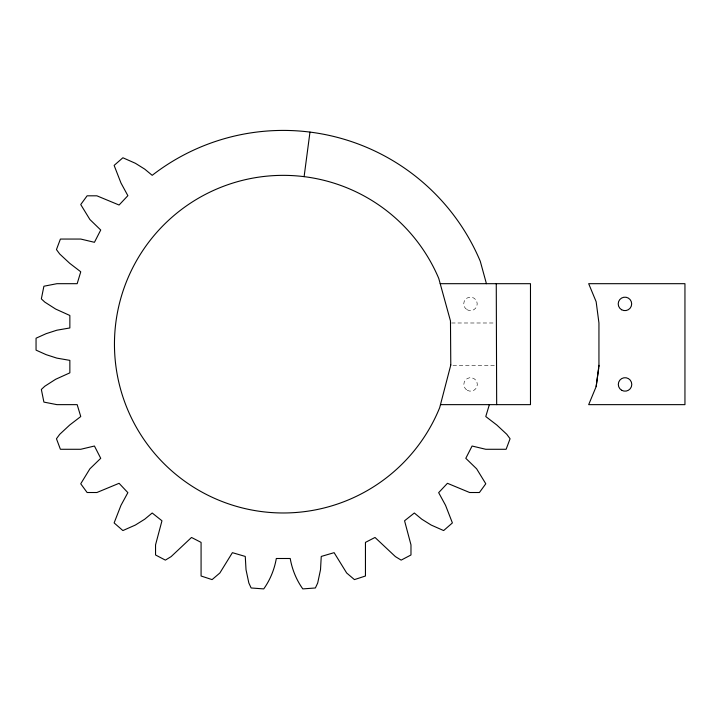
<?xml version="1.0" encoding="UTF-8"?>
<svg xmlns="http://www.w3.org/2000/svg" width="721" height="721" viewBox="0 0 721 721"><rect width="100%" height="100%" fill="white"/><g stroke="black" fill="none" stroke-linecap="round" stroke-linejoin="round"><path stroke-width="0.54" stroke-dasharray="3.6 2.7" d="M451.607 322.99L495.336 322.99M452.941 365.34L495.552 365.34M467.199 390.268A6.741 6.741 0 0 0 477.311 384.437A6.741 6.741 0 0 0 467.199 378.597A6.741 6.741 0 0 0 467.199 390.268M467.1 309.733A6.741 6.741 0 0 0 477.203 303.892A6.741 6.741 0 0 0 467.1 298.061A6.741 6.741 0 0 0 467.1 309.733"/><path stroke-width="1.08" d="M304.109 176.645L309.976 132.096M598.944 366.619L598.944 322.99L596.15 301.72L588.678 283.686L684.95 283.686L684.95 404.643L588.678 404.643L596.15 386.609L598.944 365.34M596.15 386.609L598.79 367.728M489.361 404.643L485.765 416.54L496.805 425.011L506.809 434.321L510.071 438.747L506.124 449.282L485.765 449.282L472.084 446.029L465.802 458.313L476.635 468.821L485.792 483.782L479.411 492.515L469.641 492.515L447.444 483.304L438.656 492.65L445.551 505.331L452.4 522.923L443.64 530.566L431.158 525.05L421.794 519.201L414.332 513.01L404.562 520.787L410.979 544.869L410.979 554.981L401.155 560.118L395.396 556.612L375.019 537.46L365.448 542.39L365.448 576.007L354.435 579.612L346.666 572.988L334.12 552.665L321.251 556.441L320.512 569.689L317.7 582.983L315.392 587.976L302.793 588.904C296.367 579.891 292.095 569.392 290.221 558.496L276.314 558.496C274.431 569.392 270.159 579.891 263.733 588.904L251.133 587.976L248.835 582.983L246.014 569.689L245.275 556.441L232.405 552.665L219.86 572.988L212.091 579.612L201.078 576.007L201.078 542.39L191.507 537.46L171.129 556.612L165.37 560.118L155.547 554.981L155.547 544.869L161.964 520.787L152.194 513.01L144.732 519.201L135.368 525.05L122.885 530.566L114.125 522.923L120.975 505.331L127.869 492.65L119.082 483.304L96.884 492.515L87.115 492.515L80.734 483.782L89.891 468.821L100.724 458.313L94.442 446.029L80.761 449.282L60.402 449.282L56.454 438.747L59.717 434.321L69.721 425.011L80.761 416.54L77.165 404.643L56.932 404.643L43.9 402.102L41.349 389.457L44.801 386.231L55.643 379.282L69.856 372.847L69.856 360.374L56.851 358.121L46.162 354.669L36.05 350.127L36.05 338.203L46.162 333.661L56.851 330.209L69.856 327.956L69.856 315.483L55.643 309.048L44.801 302.099L41.349 298.882L43.9 286.228L56.932 283.686L77.165 283.686L80.761 271.79L69.721 263.318L59.717 254.008L56.454 249.583L60.402 239.057L80.761 239.057L94.442 242.301L100.724 230.017L89.891 219.508L80.734 204.548L87.115 195.815L96.884 195.815L119.082 205.025L127.869 195.679L120.975 182.999L114.125 165.406L122.885 157.764L135.368 163.279L144.732 169.129L152.194 175.32A213.74 213.74 0 0 1 480.276 261.263L486.423 283.686M440.207 283.686L530.476 283.686L530.476 404.643L440.468 404.643M496.264 283.686L496.67 404.643M450.787 365.015L439.684 407.662A168.813 168.813 0 0 1 181.449 478.816A168.813 168.813 0 0 1 179.547 210.974A168.813 168.813 0 0 1 438.765 278.459L450.472 320.944L450.787 365.015M621.673 390.268A6.741 6.741 0 0 0 631.785 384.437A6.741 6.741 0 0 0 621.673 378.597A6.741 6.741 0 0 0 621.673 390.268M621.574 309.733A6.741 6.741 0 0 0 631.677 303.892A6.741 6.741 0 0 0 621.574 298.061A6.741 6.741 0 0 0 621.574 309.733"/></g></svg>
